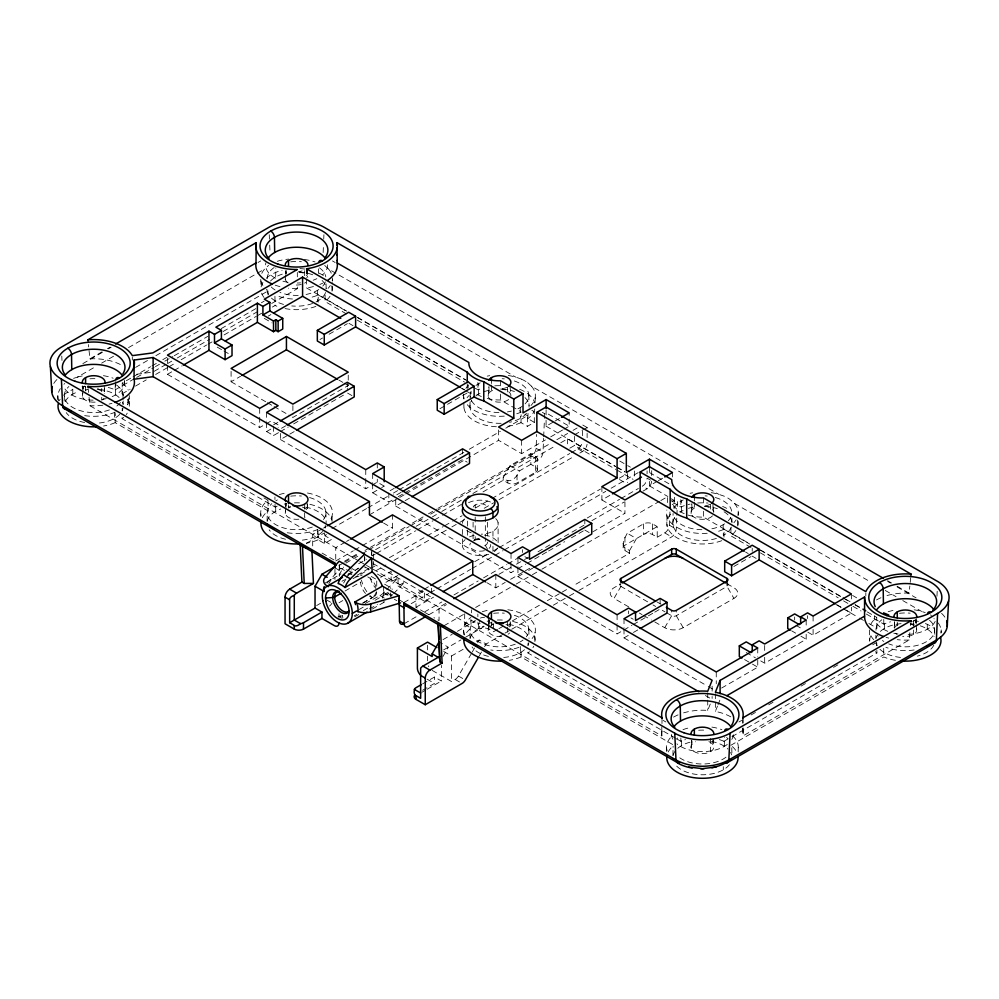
<?xml version="1.0" encoding="UTF-8"?>
<svg xmlns="http://www.w3.org/2000/svg" width="999" height="999" viewBox="0 0 999 999"><rect width="100%" height="100%" fill="white"/><g stroke="black" fill="none" stroke-linecap="round" stroke-linejoin="round"><path stroke-width="0.75" stroke-dasharray="5 3.75" d="M488.961 387.674L488.961 391.458L488.561 387.237M691.87 504.832L691.87 508.616L691.47 504.395M473.101 522.127L473.089 528.071M661.8 731.792L661.813 724.824M643.381 523.938L643.381 534.577A6.518 3.771 0 0 1 652.609 534.577L657.217 537.25L657.217 526.598L652.609 523.938A6.518 3.771 0 0 0 643.381 523.938L627.247 533.254L623.513 540.447L623.026 547.902M373.189 569.268L661.825 735.913L661.912 728.021M462.337 534.502L462.412 527.722M498.114 542.632L498.089 522.689M267.07 521.091L267.257 513.449M469.955 406.955L470.179 396.291M469.992 638.249L470.179 630.606M661.975 723.513L662.025 720.142M672.864 524.1L673.089 513.449M672.914 755.394L673.089 747.751M875.823 638.249L875.873 635.227M72.752 394.168L72.84 388.136M108.242 387.475A35.639 20.579 0 0 1 115.172 389.835L115.26 384.465M262.325 517.707A35.639 20.579 0 0 1 268.157 510.988L115.172 422.652L115.31 413.424M115.572 394.93L115.772 381.556M123.651 395.117A35.639 20.579 0 0 0 122.09 393.831L122.253 383.092L131.706 377.622M277.223 506.118A35.639 20.579 0 0 0 275.075 506.993L122.09 418.668L122.128 416.021M122.215 410.751L122.253 408.104M275.674 277.023L275.811 267.969M275.674 511.326L275.786 503.783M318.144 302.21L318.256 294.942A35.877 20.704 0 0 1 308.666 297.939M318.556 273.326L318.631 268.868M325.025 534.502L325.012 535.814L331.406 539.51L324.488 543.506L318.094 539.81L318.256 529.258A35.877 20.704 0 0 1 285.227 532.392M346.478 313.911L325.012 301.511L325.15 292.27M325.125 527.897L325.162 525.924M478.583 394.168L478.746 383.616M478.583 628.483L478.683 622.439M531.83 410.264L534.315 411.7L534.315 422.352L527.397 426.348L521.003 422.652L521.128 414.735M672.652 744.517L521.003 656.967L521.141 648.388M534.315 422.352L527.922 418.668L528.009 413.386M675.549 738.199L527.922 652.971L527.959 650.324M528.034 645.716L528.071 643.069M681.505 511.326L681.668 500.774M681.505 745.629L681.618 738.086M723.963 537.175L724.088 529.258A35.877 20.704 0 0 1 717.307 531.593M719.355 739.597A35.639 20.579 0 0 1 723.925 741.295L723.975 737.936M724.325 746.39L724.462 737.474M750.973 547.44L730.843 535.814L730.968 527.235M884.415 628.483L884.54 620.941M927.234 629.233L927.347 621.815M129.308 406.243L129.483 398.264M332.043 521.441L332.168 515.372M534.89 641.633L535.077 632.529M623.039 543.294L624.1 547.215L629.557 550.561L629.557 553.221L572.976 585.889M373.589 564.722L373.663 561.475M537.3 470.204L537.3 458.379M727.946 583.766L727.909 585.389L726.997 583.766A3.259 1.886 0 0 1 726.997 586.425L733.915 598.401L683.191 627.697A13.049 7.53 0 0 1 664.735 627.697L651.385 619.979M124.525 383.841L124.6 380.969M738.161 751.885L738.273 747.539M941.133 632.729L941.208 629.87M64.198 400.924L64.348 396.291M332.043 291.184L332.305 282.367M332.355 280.894L332.442 277.959M535.077 402.734L535.364 395.104M737.774 525.998L737.936 521.416M738.161 515.309L738.273 512.262M323.139 252.51L323.464 245.105M323.726 239.173L323.926 234.728M436.014 511.063L531.468 455.956A6.518 3.771 -60 0 0 536.076 448.251L536.688 434.378M482.979 491.933L503.184 480.269L507.804 482.929A6.518 3.771 0 0 0 517.02 482.929L535.476 472.277L535.476 456.306L530.856 453.646L510.102 465.621L503.184 477.609C509.29 485.202 517.345 477.197 519.33 470.954L538.386 459.952A6.518 3.771 -60 0 0 542.994 452.247L543.606 438.361M543.668 436.825L544.418 419.867M544.492 418.331L544.692 413.698L546.116 412.874L569.18 426.186L569.18 412.874M657.217 537.25L664.747 532.904A6.518 3.771 -60 0 0 669.355 525.199L669.967 511.326M578.896 590.459L671.665 536.9A6.518 3.771 -60 0 0 676.273 529.195L676.81 516.858M676.885 515.309L677.634 498.364M936.962 596.266L937.224 590.334M82.33 396.328L82.78 390.671M82.892 389.248L83.117 386.413L83.117 390.197M104.433 388.623L104.208 391.458L104.208 388.936M285.239 279.183L285.589 274.937M285.702 273.514L285.926 270.679M285.239 513.486L285.702 507.817M285.814 506.406L286.039 503.571L286.039 508.616L285.502 502.984M307.467 504.37L307.13 508.616L307.13 503.571L307.792 510.601M488.161 396.328L488.961 386.413M488.161 630.644L488.611 624.974M488.723 623.563L488.961 620.729L488.961 625.774L488.424 620.142M510.277 622.939L510.039 625.774L510.039 620.729L510.576 626.348M691.071 513.486L691.87 503.571M691.071 747.789L691.645 740.709M713.186 740.084L712.961 742.919L712.961 737.874L713.761 746.315M894.217 627.809L894.792 620.729M916.108 622.939L916.445 618.681M742.319 728.945A40.759 23.539 0 0 1 743.006 735.913L909.102 640.022L909.952 631.58M887.012 595.566A40.759 23.539 0 0 1 909.102 593.156L909.827 586.013M910.201 582.442L910.701 577.684M910.576 625.549L910.826 623.139M129.533 395.592L127.61 404.845L128.696 400.037M390.809 596.091L391.383 594.243M683.591 712.874A40.759 23.539 0 0 1 707.729 710.414L710.476 703.533M730.793 716.845A40.759 23.539 0 0 0 715.359 711.425L717.469 706.156M717.994 704.844L720.092 699.575M328.871 583.578L331.168 579.582L328.534 578.059M338.998 575.074L343.619 567.07M343.606 583.066L345.916 579.07M346.69 577.734L351.311 569.73M442.932 656.53L448.314 647.215L440.409 642.644M432.167 670.379L451.536 681.555L455.157 679.47A6.518 3.771 -60 0 0 458.429 676.023L471.516 653.358M472.277 652.022L474.587 648.026M477.672 642.682L479.208 640.022L486.126 644.018L503.608 633.928M479.195 656.018L481.506 652.01M484.59 646.678L486.126 644.018M629.557 550.561L636.463 538.573L627.247 533.254M628.696 606.88L614.01 598.401L620.928 586.425L620.928 581.093M664.735 627.697L671.653 615.709L671.653 610.389M327.035 583.154L340.647 568.256A6.518 3.771 -60 0 0 343.943 567.944L346.453 569.393M261.8 273.364A35.877 20.704 0 0 1 264.623 269.031L268.544 265.384M365.234 603.446L379.995 595.591A13.049 7.53 -60 0 0 383.703 592.732L385.751 590.621M386.775 589.572L398.039 577.984L391.121 581.98L376.536 573.551M390.621 596.715L392.669 594.617M393.693 593.556L404.957 581.98L398.039 585.976L398.039 575.324L383.653 583.628L390.484 587.562A6.543 3.771 0 0 1 392.257 589.435M473.638 540.909L475.199 539.56L475.199 532.042M362.637 603.346L373.701 596.878M372.34 609.028L384.253 602.11M89.048 350.512L89.898 358.853L102.048 351.835M107.455 348.713L110.152 347.153M82.842 363.624L103.059 351.948M108.441 348.838L111.139 347.29M258.029 262.475L260.727 260.926M73.589 378.359L77.373 377.147L96.229 366.258M101.623 363.149L113.749 356.144M128.559 347.59L264.623 269.031M135.602 367.395L149.113 359.59M155.869 355.694L267.994 290.959A35.877 20.704 0 0 1 266.458 289.685M133.067 376.848L150.624 366.708M151.973 365.921L157.38 362.812M162.787 359.69L166.833 357.342M261.401 302.747L264.111 301.186M115.172 389.835L135.302 378.209M136.651 377.435L154.096 367.37M155.432 366.596L159.453 364.273M164.823 361.163L172.877 356.518M174.226 355.744L207.767 336.376M221.191 328.634L256.081 308.479M154.208 371.291L166.358 364.285M167.707 363.499L171.753 361.163M177.16 358.042L209.565 339.335M223.064 331.543L258.179 311.263M271.678 303.471L297.327 288.661L297.327 282.767M122.09 393.831L130.145 389.185M135.514 386.089L146.241 379.882M155.644 374.463L167.72 367.482M169.056 366.708L175.774 362.837M181.144 359.74L206.631 345.017M207.979 344.243L212 341.92M224.076 334.952L256.293 316.346M257.63 315.572L261.663 313.249M272.39 307.055L275.075 305.507A35.639 20.579 0 0 0 279.645 307.205M167.457 365.447L167.457 374.3L172.815 371.203M174.151 370.429L182.18 365.796M268.256 316.096L270.904 314.573M231.094 371.391L231.094 381.755L240.547 376.298M319.955 339.51L322.565 337.999M329.096 334.228L347.39 323.664M167.457 374.3L259.69 427.547L264.81 424.587M266.096 423.851L271.216 420.891L278.134 424.887M273.526 424.887L278.896 421.79M266.608 422.689L266.608 431.543L271.728 428.583M348.239 375.124L348.239 385.477L292.894 417.432L288.861 415.097M285.814 425.774L280.444 428.883L278.134 427.547M266.608 431.543L273.526 435.539L278.896 432.442M280.232 431.668L288.286 427.01M293.644 423.913L345.966 393.706M280.444 433.441L280.444 439.523L288.486 434.877M289.835 434.103L295.204 431.006M439.935 408.691L468.181 392.382A35.877 20.704 0 0 1 467.857 392.045M280.444 439.523L365.759 488.786L370.879 485.826M372.165 485.089L377.285 482.13L384.203 486.126L384.203 483.179M372.677 483.928L372.677 492.782L380.369 488.336M381.643 487.599L384.203 486.126M322.14 528.883L312.687 534.34L312.687 547.652M323.489 528.096L326.198 526.535M390.159 490.671L394.18 488.349M306.406 543.294L324.488 532.854L324.488 543.506M366.546 508.566L331.406 528.858L331.406 531.905M367.894 507.792L388.174 496.078M393.581 492.957L397.639 490.621M398.988 489.835L463.873 452.372M469.28 449.25L500.362 431.306M505.769 428.184L527.397 415.696L527.397 426.348M401.099 492.345L395.741 495.442L393.431 494.105M372.677 492.782L388.823 502.097L392.844 499.775M398.214 496.678L403.571 493.581M404.92 492.807L462.612 459.503L467.22 462.162M369.443 514.885L404.42 494.692M405.769 493.906L498.576 440.322L521.64 453.646L545.404 439.91M395.741 500.012L395.741 506.093L403.783 501.448M405.132 500.674L410.489 497.577M345.204 542.195L335.739 547.652L335.739 560.963L319.081 551.348M346.553 541.408L349.25 539.847M546.078 420.317L546.078 426.211L553.783 421.765M555.057 421.029L560.202 418.069M335.739 560.963L353.309 550.824M354.657 550.037L392.507 528.196L392.507 514.885M550.686 436.863L562.574 430.007M563.898 429.245L569.18 426.186M344.543 561.213L357.842 553.533M343.381 562.949L339.323 565.284A6.518 3.771 -60 0 1 337.3 565.909M344.73 562.162L359.59 553.583M364.997 550.461L369.056 548.126M370.404 547.34L406.88 526.286M412.287 523.164L423.089 516.92M428.496 513.811L436.6 509.128M437.949 508.341L551.436 442.819M556.843 439.71L567.644 433.466M573.051 430.344L577.11 428.009M345.929 563.074L360.714 554.532M362.063 553.758L367.445 550.649M368.781 549.875L409.115 526.585M410.464 525.811L425.249 517.27M430.631 514.173L434.665 511.838M375.574 549.675L414.785 527.047M416.133 526.273L430.994 517.682M432.355 516.908L436.401 514.56M441.808 511.438L462.087 499.737M472.902 493.494L555.357 445.891M560.764 442.769L567.519 438.861L615.484 466.558M574.437 434.865L582.055 430.482M583.316 429.745L587.125 427.547L587.125 431.905M325.174 583.041L340.984 573.913M358.666 563.711L366.521 559.178M372.527 555.706L375.224 554.145M376.573 553.371L415.634 530.819M416.983 530.032L433.141 520.704M434.49 519.93L441.233 516.046M442.569 515.259L461.438 504.37M347.939 575.312L354.495 571.528M569.83 448.176L574.437 445.517L615.746 469.368M341.97 581.268L344.555 579.77M357.08 575.274L369.081 568.344M353.034 578.671L369.193 569.343M370.529 568.568L377.272 564.685M389.385 557.692L425.736 536.7M427.085 535.914L443.244 526.585M444.592 525.811L451.323 521.928M452.672 521.153L462.1 515.709M475.561 507.929L490.372 499.375M491.72 498.601L569.817 453.509M571.166 452.734L577.897 448.851A6.518 3.771 -60 0 0 582.392 442.107M376.486 570.454L385.914 565.009M393.993 560.352L433.042 537.799M434.39 537.025L446.516 530.032M451.898 526.923L458.628 523.026M459.977 522.252L468.056 517.594M484.215 508.266L493.643 502.822M499.025 499.712L574.437 456.181M579.82 453.071L582.517 451.511A6.518 3.771 -60 0 0 587.075 444.343M316.621 605.556L320.567 603.271M345.03 591.021L360.589 582.03A11.414 6.593 60 0 0 365.509 593.443M380.656 577.372L391.121 571.328L391.121 581.98M339.011 602.747L342.819 600.549M338.087 617.182L340.709 615.671M362.962 602.834L372.127 597.539A21.191 12.238 60 0 1 369.905 595.429M474.038 540.222L475.199 539.56M359.215 609.452L363.174 607.167M375.05 600.312L385.614 594.218L388.112 595.654M354.17 615.896L356.793 614.385M363.336 610.601L368.569 607.579M422.739 590.084L415.984 593.98L415.984 607.292L423.676 611.738M424.1 589.298L429.495 586.176M403.896 602.559L424.563 590.634L424.563 601.286L431.481 597.29L371.528 562.674M474.737 561.663L488.249 553.858M493.656 550.736L497.714 548.401M499.063 547.614L600.436 489.085M619.368 478.159L626.123 474.263M411.201 603.658L428.771 593.518M430.119 592.744L435.527 589.622M436.875 588.848L470.654 569.343M472.003 568.568L493.618 556.081M494.967 555.307L503.071 550.624M504.433 549.85L605.756 491.346M611.163 488.224L638.174 472.627M415.984 607.292L433.554 597.152M601.885 486.65L601.885 499.975L611.126 494.63M404.133 623.726L417.594 615.946M424.325 612.062L441.833 601.96M453.946 594.967L478.184 580.968M483.578 577.859L506.468 564.647M507.817 563.861L517.232 558.429M587.262 517.994L619.567 499.338M620.916 498.563L638.423 488.461M445.804 603.396L439.048 607.292L439.048 620.604L433.916 617.644M649.387 481.431L649.387 485.851L657.08 481.406M658.366 480.669L663.498 477.709M428.933 614.722L446.441 604.62M498.963 574.3L511.076 567.307M516.458 564.198L523.189 560.314M524.537 559.527L528.583 557.205M538.011 551.76L551.473 543.98M556.855 540.871L586.488 523.776M591.87 520.666L624.188 501.998M643.031 491.121L647.077 488.786A6.518 3.771 -60 0 0 651.685 480.794M395.741 506.093L511.026 572.652L516.396 569.555M517.732 568.781L525.786 564.135M527.122 563.361L547.252 551.748M548.588 550.973L564.697 541.67M571.403 537.799L583.478 530.831M486.838 582.654L495.816 587.837L505.232 582.392M510.601 579.295L524.063 571.528M525.399 570.754L532.13 566.87M592.657 531.918L624.937 513.286L624.937 499.975M517.944 567.807L517.944 576.648L523.314 573.551M528.683 570.454L532.704 568.131M444.018 625.724L463.386 614.535M475.649 607.454L514.86 584.827M516.208 584.04L531.068 575.461M532.43 574.687L540.534 570.004M541.883 569.218L659.49 501.323M660.839 500.549L667.594 496.64L667.594 504.245M464.685 613.798L464.685 624.45L471.603 620.454L477.997 624.138A35.639 20.579 0 0 1 480.144 623.276M672.215 504.632L674.512 503.296L680.906 506.993A35.639 20.579 0 0 1 690.072 504.095M443.019 639.622L452.172 634.328M457.417 631.306L475.736 620.716M443.643 649.899L460.989 639.884M465.584 637.237L484.203 626.485M489.522 623.413L492.17 621.878M629.557 553.221L624.937 550.561A6.518 3.771 0 0 1 624.937 545.229L657.217 526.598M443.631 651.435L451.536 655.993L463.399 649.15M476.573 641.545L479.208 640.022M497.552 629.432L493.506 631.768L488.898 629.108A6.518 3.771 0 0 0 479.67 629.108L479.67 619.979M498.888 628.658L504.283 625.549M512.362 620.879L541.995 603.771M547.39 600.661L560.851 592.882M562.2 592.107L567.594 588.998M504.945 633.141L510.327 630.044M511.675 629.27L547.976 608.304M553.346 605.207L568.144 596.665M569.48 595.891L577.547 591.233M422.614 683.878L434.478 677.035L441.396 681.018L441.396 665.434M422.614 690.272L434.478 683.416L434.478 677.035M421.94 692.257L425.824 690.009M427.122 689.26L441.396 681.018M517.944 576.648L617.095 633.89L622.477 630.794M623.826 630.019L631.892 625.362M633.229 624.575L653.408 612.936M654.745 612.162L660.127 609.053L664.984 611.863M733.865 566.483L750.911 556.643M624.013 629.045L624.013 637.886L632.08 633.229M633.428 632.454L638.811 629.345M721.603 688.049L757.754 667.182L757.754 658.329M760.726 660.901L764.672 663.186L806.181 639.223L806.181 633.329M807.829 632.18L813.099 635.227L851.373 613.124L851.373 607.23M738.948 721.977L741.645 720.416M751.111 714.947L756.505 711.837M768.668 704.807L774.075 701.698M801.098 686.088L806.493 682.966M833.516 667.369L838.923 664.248M872.689 644.755L876.747 642.407M723.925 741.295L730.631 737.424M731.98 736.65L876.91 652.971L876.872 650.324M730.843 745.291L883.828 656.967A35.639 20.579 0 0 0 895.803 660.376M347.777 574.388L358.316 568.369M354.72 616.733L358.741 614.597M369.468 608.878L377.522 604.582M342.332 615.659L339.41 616.87M475.049 539.935L481.456 539.285M136.726 374.225L151.386 372.277M508.291 375.512A35.877 20.704 0 0 1 515.796 377.147L521.665 379.17M711.201 492.669A35.877 20.704 0 0 1 718.718 494.305L724.612 496.341A35.24 24.488 -13 0 1 730.506 499.85L734.377 503.346L870.441 581.893M914.122 609.827A35.877 20.704 0 0 1 921.627 611.45L925.224 612.599M930.406 614.885L931.468 615.521M887.524 580.694L891.57 583.029M896.965 586.151L909.102 593.156M332.467 260.939L335.164 262.5M887.736 581.518L890.434 583.079M897.189 586.975L916.108 597.902M324.675 265.422L328.534 269.031L515.796 377.147M527.709 382.654L531.456 386.188L718.718 494.305M885.251 590.446L896.028 596.678M902.771 600.561L921.627 611.45M587.125 427.547L582.517 424.887L582.517 429.245M649.425 472.515L672.489 485.839M542.395 412.375L544.692 413.698M619.742 461.026L626.398 464.872M627.734 465.634L630.394 467.17M852.597 595.454L856.643 597.802M650.536 480.132L647.077 478.134A6.518 3.771 -60 0 1 642.469 486.126L647.077 488.786M306.581 279.096L306.581 287.949L346.815 311.176M357.555 317.37L468.868 381.643M487.225 398.501A30.657 17.695 0 0 0 500.624 399.975L520.379 411.376M546.078 426.211L615.621 466.371M616.957 467.145L624.987 471.778M649.387 485.851L667.832 496.503M688.086 515.084A30.657 17.695 0 0 0 703.533 517.12L749.138 543.444M759.864 549.65L844.355 598.426M845.703 599.2L853.745 603.846M855.082 604.62L863.136 609.265M318.256 294.942L346.628 311.326M357.43 317.57L465.509 379.97M524.912 414.26L527.397 415.696M616.82 467.32L624.812 471.94M671.34 498.801L673.826 500.237L673.95 508.291M724.088 529.258L749.75 544.068M760.564 550.312L841.62 597.115M842.969 597.889L849.724 601.798M855.132 604.907L861.887 608.816M867.294 611.937L876.747 617.394L876.91 628.134A35.639 20.579 0 0 0 875.349 629.42M357.217 320.105L464.572 382.093M475.312 388.286L477.997 389.835A35.639 20.579 0 0 1 482.392 388.199M617.07 470.129L633.066 479.358M760.364 552.859L838.198 597.802M843.568 600.899L851.623 605.544M852.959 606.318L861.013 610.976M866.383 614.073L883.828 624.138A35.639 20.579 0 0 1 890.546 621.828M577.897 448.851L582.517 451.511M461.875 388.249L464.56 389.81M745.541 552.022L748.214 553.571M836.675 604.645L844.692 609.265M846.028 610.039L851.373 613.124M348.951 323.326L352.984 325.649M461.688 388.411L464.36 389.96M465.709 390.734L471.078 393.831A35.639 20.579 0 0 0 467.057 397.714M619.48 479.508L626.148 483.354M752.11 556.081L756.131 558.404M836.65 604.894L842.02 607.991M843.356 608.766L858.116 617.295M859.465 618.069L863.486 620.391M868.855 623.488L876.91 628.134M536.076 448.251L542.994 452.247M669.355 525.199L676.273 529.195M531.468 455.956L538.386 459.952M664.747 532.904L671.665 536.9M601.885 499.975L624.937 513.286M726.997 583.766L733.915 587.749A13.049 7.53 0 0 1 733.915 598.401M264.298 318.381L272.203 322.952M795.966 625.337L802.559 629.145M510.102 465.621L519.33 470.954M791.683 630.856L795.641 633.141M800.911 636.176L806.181 639.223M338.836 380.045L342.857 382.38M344.205 383.154L348.239 385.477M351.923 395.592L347.315 392.932L347.315 388.374M584.815 530.057L589.435 532.717M217.22 347.115L222.602 350.224M223.951 350.999L229.333 354.108M746.228 652.534L755.456 657.854M656.967 601.91L660.976 604.22M647.627 601.835L620.928 586.425A3.259 1.886 0 0 1 620.604 583.978M652.971 604.919L655.631 606.468M666.321 612.624L671.653 615.709A3.259 1.886 0 0 0 676.273 615.709L726.997 586.425L726.997 581.093M744.58 659.565L751.173 663.373M752.484 664.135L757.754 667.182M639.372 613.049L642.045 614.585M643.381 615.359L650.049 619.218M231.094 381.755L266.021 401.923M267.37 402.697L272.739 405.794M274.088 406.568L287.525 414.323M524.862 556.68L528.321 558.678M630.931 617.919L633.241 619.255M624.013 637.886L706.892 685.739M708.229 686.513L714.909 690.371M705.406 695.529L712.125 699.412L712.125 696.465M383.541 523.014L392.507 528.196M663.186 720.416L665.883 721.977M263.948 497.902L267.994 500.237A35.877 20.704 0 0 0 261.8 517.819M676.885 738.973L680.906 741.295A35.639 20.579 0 0 1 685.476 739.597M89.048 397.277L89.898 405.719L358.479 560.776M359.815 561.55L365.159 564.635M366.496 565.409L371.853 568.506M364.61 566.67L369.905 569.73M398.039 585.976L424.563 601.286M464.685 624.45L471.078 628.134A35.639 20.579 0 0 0 465.247 634.865M375.599 578.97L369.905 575.699A14.673 8.467 60 0 0 375.986 588.548M351.973 568.556L355.806 570.766M424.95 612.474L428.796 614.697M347.702 570.117L352.722 573.014M388.836 593.868L391.346 595.317M398.876 599.662L402.634 601.835M383.703 592.732L388.311 595.392M340.647 568.256L344.393 570.417M349.388 573.301L351.885 574.737M394.355 599.263L396.853 600.699M334.952 567.807L339.56 570.479L339.56 576.286M379.995 595.591L384.603 598.251M326.298 599.737L330.906 602.397M458.429 676.023L463.037 678.683M455.157 679.47L459.777 682.13M338.087 616.058L341.958 618.294M426.998 679.108L434.478 683.416M683.191 627.697L676.273 615.709L676.273 610.389M487.649 549.413L485.339 545.417L485.339 537.899M342.919 618.094L342.445 615.671M88.424 344.568L88.674 346.94M88.174 388.823L88.549 392.445M916.145 623.538L915.883 620.729L915.883 623.251M916.283 624.949L916.67 629.17M894.392 621.553L894.792 625.774L894.792 621.99M713.761 512.012L712.961 503.571L712.961 508.616M691.608 740.109L691.87 742.919L691.87 740.396M510.039 386.413L510.839 394.855M307.13 269.268L307.929 277.71M285.776 271.491L286.039 274.313M104.208 386.413L105.007 394.855M82.592 385.839L83.117 391.458M666.558 747.539L666.758 751.585M364.747 557.192L364.885 560.227M339.298 564.91L339.56 570.479M269.243 234.728L269.443 239.173M269.705 245.105L270.03 252.51M61.776 356.031L61.975 360.477M463.636 630.394L463.823 634.69M260.764 279.345L261.026 287.675M260.764 513.811L260.839 516.608M619.967 583.766L620.017 585.389L620.928 583.766L614.01 587.749A13.049 7.53 0 0 0 614.01 598.401M373.614 553.983L373.663 558.816M934.652 629.208L934.802 635.227M731.78 747.864L731.942 755.456M528.821 394.892L529.045 405.544M528.821 629.208L529.02 638.311M325.911 512.05L326.136 522.689M122.989 394.892L123.089 399.413M869.467 629.907L869.692 640.559M666.87 515.509L667.095 526.148M463.936 407.667L463.711 397.015M57.792 395.567L57.892 399.825M731.88 518.069L731.967 522.689M326.049 283.766L326.136 288.386M123.127 400.924L123.189 403.996M883.69 648.388L883.828 656.967M876.76 643.069L876.797 645.716M274.937 296.266L275.075 305.507M267.994 290.959L268.057 294.917M883.753 619.442L883.828 624.138M742.856 723.513L742.806 720.142M723.164 524.725L723.326 535.476A29.583 17.07 0 0 0 731.393 526.81M723.288 766.708L723.326 769.779M680.794 499.6L680.906 506.993M680.856 737.936L680.906 741.295M520.254 407.58L520.417 418.319M520.317 646.49L520.417 652.622M477.884 382.455L477.997 389.835M477.847 614.073L477.884 616.758M477.959 622.127L477.997 624.138M471.041 391.146L471.078 393.831M470.941 619.405L471.078 628.134M317.332 290.422L317.495 301.174M317.407 529.333L317.495 535.476M274.925 496.915L274.962 499.6M275.037 504.308L275.075 506.993M268.007 500.911L268.157 510.988M114.485 412.187L114.585 418.319M742.919 728.021L743.006 735.913M462.375 538.936L462.45 546.316M743.031 727.934L743.069 731.98M487.437 522.227L487.437 536.725M913.398 621.253L913.398 634.565M897.264 622.29L897.264 625.237M865.821 593.119L865.821 596.066M851.373 593.955L851.373 601.336M813.099 616.058L813.099 623.426M813.099 629.333L813.099 635.227M807.567 615.696L807.567 618.543M806.181 620.054L806.181 627.422M794.655 616.97L794.655 620.017M764.672 645.491L764.672 651.385M764.672 657.28L764.672 663.186M757.754 648.001L757.754 656.855M752.222 548.276L752.222 551.323M743.019 718.843L743.019 722.677M716.258 671.965L716.258 683.766M715.359 693.731L715.359 711.425M712.125 686.138L712.125 694.992M710.489 504.095L710.489 510.014M710.489 738.398L710.489 751.71M707.729 692.719L707.729 698.613M707.729 700.087L707.729 710.414M703.533 497.952L703.533 505.319M703.533 511.226L703.533 517.12M694.342 497.739L694.342 500.699M694.342 502.172L694.342 508.091M674.512 497.215L674.512 503.296M672.489 472.515L672.489 476.96M660.127 598.401L660.127 604.495M652.609 523.938L652.609 534.577M651.685 470.629L651.685 476.436M649.387 466.683L649.387 474.063M647.077 470.879L647.077 473.776M634.39 471.004L634.39 478.608M628.633 610.913L628.633 613.748M627.472 473.476L627.472 482.604M624.937 537.25L624.937 545.229M624.937 547.902L624.937 550.561M624.013 618.718L624.013 627.572M617.095 614.722L617.095 623.576M617.095 625.049L617.095 633.89M587.125 433.354L587.125 437.712M584.815 519.405L584.815 523.976M582.517 430.694L582.517 439.41M574.437 436.388L574.437 445.517M567.519 438.861L567.519 446.466M546.116 409.915L546.078 418.843M530.856 453.646L530.856 464.285L535.476 466.958A6.518 3.771 0 0 1 535.476 472.277M522.564 549.675L522.564 552.509M521.64 440.322L521.64 453.646M517.944 557.479L517.944 566.333M517.02 474.937L517.02 482.929M511.026 553.483L511.026 562.337M511.026 563.811L511.026 572.652M507.804 480.269L507.804 482.929M507.567 386.938L507.567 392.857M507.567 621.253L507.567 625.686M507.567 627.16L507.567 634.565M503.184 477.609L503.184 480.269M500.624 380.794L500.624 388.174M500.624 394.068L500.624 399.975M498.576 429.97L498.576 440.322M495.816 574.525L495.816 587.837M493.506 624.163L493.506 628.721M492.957 531.168L492.957 540.309M492.957 546.391L492.957 552.472M491.433 380.582L491.433 383.541M491.433 385.015L491.433 390.934M491.433 622.29L491.433 625.237M488.898 618.456L488.898 623.014M488.898 624.537L488.898 629.108M485.339 516.82L485.339 536.388M475.199 504.945L475.199 507.954M475.199 516.982L475.199 530.531M473.089 533.841L473.089 539.61M471.603 609.802L471.603 612.849M468.181 384.765L468.181 387.812M467.582 521.091L467.582 528.708M467.582 530.219L467.582 536.313M467.257 383.991L467.257 388.411M462.612 448.851L462.612 454.932M451.536 655.993L451.536 681.555M431.481 588.161L431.481 594.243M427.56 645.267L427.56 649.937M427.56 656.156L427.56 660.826M388.823 492.969L388.823 502.097M383.653 586.401L383.653 593.331A14.673 8.467 60 0 0 388.249 592.232M377.285 462.962L377.285 468.856M377.285 479.183L377.285 482.13M376.735 581.018L376.735 586.563M372.677 473.613L372.677 482.455M371.753 550.824L371.753 555.394M371.528 552.022L371.528 555.069M365.759 469.617L365.759 476.985M365.759 478.459L365.759 488.786M364.61 556.018L364.61 562.1M347.315 382.28L347.315 386.85M339.248 564.947L339.248 569.068M339.011 613.636L339.011 616.758M334.952 569.268L334.952 579.432M307.13 270.529L307.13 274.313M306.581 268.768L306.581 277.622M304.658 275.712L304.658 269.792A11.414 6.593 0 0 1 298.863 271.591M304.658 504.095L304.658 517.407A11.414 6.593 0 0 0 307.317 514.985M297.327 272.44L297.327 276.86M292.894 405.594L292.894 414.473M288.511 505.132L288.511 508.091A11.414 6.593 0 0 1 291.184 506.943M286.039 270.529L286.039 273.052M273.526 426.411L273.526 435.539M266.608 412.375L266.608 421.216M259.69 408.379L259.69 415.746M259.69 417.22L259.69 427.547M167.457 358.079L167.457 363.973M132.318 357.118L132.318 360.065M101.736 388.424L101.736 391.383M101.736 397.302L101.736 400.262M85.602 386.501L85.602 390.934A11.414 6.593 0 0 1 89.011 389.585M734.377 503.346A35.877 20.704 0 0 1 737.999 515.347M736.113 519.855A35.877 20.704 0 0 1 733.915 522.664M707.205 533.279A35.877 20.704 0 0 1 666.87 509.989M672.315 501.486A35.877 20.704 0 0 1 673.826 500.237M690.122 493.294A35.877 20.704 0 0 1 692.669 492.819M531.456 386.188A35.877 20.704 0 0 1 530.993 405.507M521.166 412.1A35.877 20.704 0 0 1 516.745 413.761M504.283 416.121A35.877 20.704 0 0 1 466.196 403.296M464.085 398.901A35.877 20.704 0 0 1 463.698 394.343M465.859 388.411A35.877 20.704 0 0 1 468.044 385.639M487.2 376.136A35.877 20.704 0 0 1 489.747 375.661M737.599 520.104A35.639 20.579 0 0 1 737.749 526.136M735.851 530.531A35.639 20.579 0 0 1 730.843 535.814M721.778 540.684A35.639 20.579 0 0 1 678.159 538.473A35.639 20.579 0 0 1 671.153 513.523M697.677 503.009A35.639 20.579 0 0 1 708.116 503.084M722.589 506.431A35.639 20.579 0 0 1 726.673 508.329M533.753 646.241A35.639 20.579 0 0 1 532.942 647.677M529.433 651.735A35.639 20.579 0 0 1 527.922 652.971M521.003 656.967A35.639 20.579 0 0 1 509.365 660.327M487.15 621.253A35.639 20.579 0 0 1 489.635 620.779M497.365 620.017A35.639 20.579 0 0 1 502.609 620.054M512.762 621.453A35.639 20.579 0 0 1 535.077 641.783M876.91 652.971A35.639 20.579 0 0 1 875.349 651.685M869.717 641.333A35.639 20.579 0 0 1 871.765 633.628M913.511 620.529A35.639 20.579 0 0 1 918.493 621.428M925.399 623.538A35.639 20.579 0 0 1 934.614 628.821M668.181 751.997A35.639 20.579 0 0 1 672.489 746.528M732.379 746.565A35.639 20.579 0 0 1 736.763 752.21M507.817 609.752A35.877 20.704 0 0 1 532.13 638.498M518.981 647.29A35.877 20.704 0 0 1 490.709 649.987M464.722 634.977A35.877 20.704 0 0 1 470.916 617.394M482.255 611.738A35.877 20.704 0 0 1 489.56 610.002M732.542 735.813A35.877 20.704 0 0 1 737.749 750.611M667.082 750.611A35.877 20.704 0 0 1 672.29 735.813M682.991 729.645A35.877 20.704 0 0 1 690.334 727.559M711.887 727.085A35.877 20.704 0 0 1 721.84 729.645M914.122 649.987A35.877 20.704 0 0 1 885.863 647.29M873.788 639.76A35.877 20.704 0 0 1 869.692 632.267M870.728 624.437A35.877 20.704 0 0 1 876.747 617.394M888.161 611.725A35.877 20.704 0 0 1 895.591 609.977M684.215 513.673A30.657 17.695 0 0 1 671.79 500.112M481.293 396.516A30.657 17.695 0 0 1 476.273 393.831M322.714 283.192A40.759 23.539 0 0 1 319.805 284.465M313.461 286.551A40.759 23.539 0 0 1 306.581 287.949M297.327 288.661A40.759 23.539 0 0 1 288.449 288.187M279.945 286.613A40.759 23.539 0 0 1 274.7 284.99M909.102 640.022A40.759 23.539 0 0 1 897.239 639.66M888.735 638.086A40.759 23.539 0 0 1 886.063 637.325M876.51 599.949A40.759 23.539 0 0 1 881.455 597.514M356.793 569.393A21.179 11.576 57.5 0 1 358.504 568.081M364.835 567.707A21.179 11.576 57.5 0 1 365.247 567.819M388.848 593.356A6.506 3.372 -55.4 0 1 385.626 594.18M938.211 622.964A35.877 19.805 4.9 0 1 940.921 633.166M933.928 618.631A35.877 19.805 4.9 0 1 934.227 618.868M941.582 613.374A37.375 21.578 0 0 1 945.216 617.732M332.405 279.508A35.877 20.704 0 0 1 332.168 281.044M330.282 285.539A35.877 20.704 0 0 1 328.072 288.361M292.482 299.013A35.877 20.704 0 0 1 277.16 295.854M262.887 285.539A35.877 20.704 0 0 1 260.764 279.508M328.534 269.031A35.877 20.704 0 0 1 331.356 273.364M521.578 379.27A35.602 24.688 -12.8 0 1 527.622 382.717M277.285 261.276A35.877 18.569 1.9 0 1 288.686 259.091M304.27 259.453A35.877 18.569 1.9 0 1 315.06 261.95M129.308 397.964A35.877 20.704 0 0 1 126.423 404.033M115.335 412.1A35.877 20.704 0 0 1 82.305 415.234M77.373 377.147A35.877 20.704 0 0 1 84.878 375.512M103.409 375.661A35.877 20.704 0 0 1 113.137 378.209M122.253 383.092A35.877 20.704 0 0 1 128.272 390.134M127.235 413.161A35.639 20.579 0 0 1 126.224 414.622M123.651 417.382A35.639 20.579 0 0 1 122.09 418.668M115.172 422.652A35.639 20.579 0 0 1 103.559 426.011M59.341 400.711A35.639 20.579 0 0 1 60.127 399.275M63.574 395.217A35.639 20.579 0 0 1 72.54 389.672M82.018 386.8A35.639 20.579 0 0 1 84.59 386.351M127.235 399.325A35.639 20.579 0 0 1 129.283 407.03M58.604 400.936A35.877 21.491 -5.1 0 1 60.327 388.599M63.911 384.278A35.877 21.491 -5.1 0 1 64.748 383.504M53.784 383.429A37.375 21.578 0 0 1 57.418 379.071M358.991 576.061A6.506 3.721 -49.5 0 1 355.719 576.76M384.315 601.798A21.191 12.238 60 0 1 383.341 601.985M366.845 591.72A21.191 12.238 60 0 1 361.388 580.044M390.509 592.907A21.191 12.238 60 0 1 390.109 595.329M376.323 591.858A6.656 3.846 -60 0 1 372.127 597.627M360.651 575.674A6.543 3.771 0 0 1 362.187 575.012M390.484 587.562A14.673 8.467 60 0 1 390.334 588.411M383.604 593.356A6.656 3.846 -60 0 1 381.443 599.375M495.741 518.618A17.932 10.352 0 0 1 481.256 534.19M471.203 532.792A17.932 10.352 0 0 1 464.173 528.421M462.362 523.289A17.932 10.352 0 0 1 464.473 518.956M497.539 547.952A17.932 10.352 0 0 1 493.843 551.923M488.761 554.27A17.932 10.352 0 0 1 467.132 552.197A17.932 10.352 0 0 1 465.134 539.597M469.567 536.838A17.932 10.352 0 0 1 474.163 535.414M484.49 535.089A17.932 10.352 0 0 1 497.964 543.456M487.4 542.032A7.18 4.146 0 0 1 484.527 545.829M474.5 540.034A7.18 4.146 0 0 1 482.13 538.486M473.239 507.055A7.18 4.146 0 0 1 480.132 503.733A7.18 4.146 0 0 1 487.237 506.905M307.442 493.007A35.877 20.704 0 0 1 329.22 521.341M279.333 494.592A35.877 20.704 0 0 1 286.638 492.857M326.511 534.577A35.639 20.579 0 0 1 325.012 535.814M318.094 539.81A35.639 20.579 0 0 1 306.443 543.181M284.24 504.095A35.639 20.579 0 0 1 286.725 503.621M294.455 502.859A35.639 20.579 0 0 1 302.285 503.084M309.84 504.295A35.639 20.579 0 0 1 331.768 520.104M330.007 296.241A35.639 20.579 0 0 1 325.012 301.511M315.859 306.406A35.639 20.579 0 0 1 284.603 308.479M264.061 297.515A35.639 20.579 0 0 1 261.613 293.082M261.139 286.9A35.639 20.579 0 0 1 262.899 282.367M266.371 278.184A35.639 20.579 0 0 1 282.08 270.292M299.925 268.606A35.639 20.579 0 0 1 305.07 269.106M318.993 273.089A35.639 20.579 0 0 1 326.049 277.51M331.78 285.851A35.639 20.579 0 0 1 332.155 290.359M534.827 408.978A35.639 20.579 0 0 1 527.922 418.668M521.003 422.652A35.639 20.579 0 0 1 504.233 426.648M496.391 426.748A35.639 20.579 0 0 1 463.923 405.02M494.767 385.851A35.639 20.579 0 0 1 502.609 385.751M519.68 389.285A35.639 20.579 0 0 1 534.69 402.959M535.476 456.306A6.518 3.771 0 0 1 535.476 461.625M332.055 603.071A6.518 3.771 -60 0 1 329.52 606.031M373.439 563.161A6.518 3.771 0 0 1 373.439 565.109M373.439 554.457A6.518 3.771 0 0 1 372.09 555.943M661.825 735.913A40.759 23.539 0 0 1 662.699 728.458M673.588 717.107A40.759 23.539 0 0 1 678.309 714.76M111.988 403.309A40.759 23.539 0 0 1 109.028 404.083M102.822 405.219A40.759 23.539 0 0 1 89.898 405.719M89.898 358.853A40.759 23.539 0 0 1 120.742 364.697M298.863 519.205A11.414 6.593 0 0 1 285.602 510.964M302.347 507.067A11.414 6.593 0 0 1 307.455 510.739M309.528 497.539A29.346 16.946 0 0 1 323.376 519.655M312.325 527.047A29.346 16.946 0 0 1 275.836 524.725A29.346 16.946 0 0 1 271.815 503.658M275.836 500.774A29.346 16.946 0 0 1 277.397 499.925M290.721 496.141A29.346 16.946 0 0 1 301.386 496.028M325.924 525.574A29.583 17.07 0 0 1 325.062 528.021M322.64 531.48A29.583 17.07 0 0 1 300.349 540.334M285.514 539.235A29.583 17.07 0 0 1 269.156 529.795M267.245 521.228A29.583 17.07 0 0 1 280.719 508.991M288.586 506.955A29.583 17.07 0 0 1 290.684 506.668M305.619 507.142A29.583 17.07 0 0 1 325.761 520.604M509.552 633.016A11.414 6.593 0 0 1 508.141 634.215M501.773 636.363A11.414 6.593 0 0 1 488.511 628.121M490.859 625.599A11.414 6.593 0 0 1 493.381 624.338M505.969 624.475A11.414 6.593 0 0 1 509.74 626.997M514.335 615.284A29.346 16.946 0 0 1 526.298 636.813M523.051 640.009A29.346 16.946 0 0 1 520.254 641.882M515.247 644.205A29.346 16.946 0 0 1 478.746 641.882A29.346 16.946 0 0 1 474.737 620.816M493.643 613.299A29.346 16.946 0 0 1 504.308 613.186M528.833 642.732A29.583 17.07 0 0 1 527.971 645.167M524.463 649.712A29.583 17.07 0 0 1 503.271 657.492M488.436 656.393A29.583 17.07 0 0 1 472.077 646.94M470.167 638.373A29.583 17.07 0 0 1 483.628 626.136M491.496 624.113A29.583 17.07 0 0 1 493.593 623.826M508.541 624.288A29.583 17.07 0 0 1 528.683 637.762M514.335 380.969A29.346 16.946 0 0 1 517.007 409.19M511.476 411.064A29.346 16.946 0 0 1 507.442 411.913M498.963 412.537A29.346 16.946 0 0 1 471.553 400.774M470.279 397.14A29.346 16.946 0 0 1 471.241 391.009M475.949 385.489A29.346 16.946 0 0 1 480.319 382.767M502.172 378.721A29.346 16.946 0 0 1 504.308 378.883M526.51 413.211A29.583 17.07 0 0 1 509.565 422.302M501.123 423.301A29.583 17.07 0 0 1 471.69 400.437M475.761 396.054A29.583 17.07 0 0 1 491.496 389.81M502.197 389.248A29.583 17.07 0 0 1 514.448 391.508M525.024 397.614A29.583 17.07 0 0 1 529.033 407.18M508.666 399.525A11.414 6.593 0 0 1 490.596 399.712A11.414 6.593 0 0 1 494.842 389.585M500.536 389.036A11.414 6.593 0 0 1 510.901 395.954M506.955 387.275A11.414 6.593 0 0 1 500.961 388.823M325.337 281.83A29.346 16.946 0 0 1 322.44 286.463M318.793 289.523A29.346 16.946 0 0 1 304.52 294.755M298.189 295.367A29.346 16.946 0 0 1 279.945 292.407M275.087 289.985A29.346 16.946 0 0 1 271.253 287M267.245 278.758A29.346 16.946 0 0 1 274.375 267.37M290.721 261.838A29.346 16.946 0 0 1 301.386 261.726M319.48 267.844A29.346 16.946 0 0 1 325.811 276.898M325.562 292.507A29.583 17.07 0 0 1 291.745 305.944M283.541 304.42A29.583 17.07 0 0 1 271.054 297.727M268.419 294.305A29.583 17.07 0 0 1 267.008 289.41M270.529 281.006A29.583 17.07 0 0 1 286.526 273.039M299.275 272.09A29.583 17.07 0 0 1 313.349 275.025M322.103 280.469A29.583 17.07 0 0 1 326.161 288.786M305.744 282.38A11.414 6.593 0 0 1 304.658 283.104M301.236 284.465A11.414 6.593 0 0 1 293.094 284.715M288.224 282.929A11.414 6.593 0 0 1 285.177 278.559M298.451 271.94A11.414 6.593 0 0 1 307.842 277.36M327.56 264.81A30.981 17.882 0 0 1 322.727 274.725M316.833 278.671A30.981 17.882 0 0 1 313.199 280.22M300.537 282.867A30.981 17.882 0 0 1 298.276 282.992M287.113 282.155A30.981 17.882 0 0 1 282.929 281.181M275.487 278.234A30.981 17.882 0 0 1 265.859 262.849M120.467 402.51A29.346 16.946 0 0 1 115.884 406.668M109.415 409.902A29.346 16.946 0 0 1 72.915 407.58A29.346 16.946 0 0 1 68.894 386.501M89.922 378.796A29.346 16.946 0 0 1 98.464 378.883M116.558 385.002A29.346 16.946 0 0 1 123.014 395.292M123.002 408.429A29.583 17.07 0 0 1 122.14 410.864M119.718 414.335A29.583 17.07 0 0 1 97.44 423.189M84.628 422.502A29.583 17.07 0 0 1 66.234 412.637M65.197 401.623A29.583 17.07 0 0 1 77.797 391.833M85.664 389.81A29.583 17.07 0 0 1 87.762 389.51M98.501 389.398A29.583 17.07 0 0 1 120.217 398.713M122.415 402.235A29.583 17.07 0 0 1 123.114 404.695M104.083 398.289A11.414 6.593 0 0 1 102.31 399.9M95.117 402.135A11.414 6.593 0 0 1 82.929 393.356M97.153 389.323A11.414 6.593 0 0 1 104.533 393.581M98.327 388.299A11.414 6.593 0 0 1 97.552 388.486M85.902 387.113A11.414 6.593 0 0 1 84.266 386.014M124.513 380.656A30.981 17.882 0 0 1 112.15 396.64M106.306 398.613A30.981 17.882 0 0 1 102.048 399.5M93.094 400.162A30.981 17.882 0 0 1 63.561 386.488M376.71 592.02A11.414 6.593 60 0 1 369.543 596.465M367.782 576.91A11.414 6.593 60 0 1 375.974 586.95M480.407 618.081A6.518 3.771 0 0 1 484.527 617.357M428.783 666.72A6.518 3.771 60 0 1 428.359 665.846M733.353 734.727A30.981 17.882 0 0 1 731.555 739.822M727.284 744.417A30.981 17.882 0 0 1 676.897 743.88M672.914 739.21A30.981 17.882 0 0 1 671.44 734.065M708.89 741.633A11.414 6.593 0 0 1 711.051 751.36A11.414 6.593 0 0 1 694.055 751.535A11.414 6.593 0 0 1 695.604 741.77M725.973 757.167A29.346 16.946 0 0 1 678.234 756.655M673.076 747.364A29.346 16.946 0 0 1 673.114 746.128M676.56 739.035A29.346 16.946 0 0 1 677.647 737.961M698.676 730.244A29.346 16.946 0 0 1 707.217 730.344M726.598 737.449A29.346 16.946 0 0 1 727.747 738.498M729.42 764.672A29.583 17.07 0 0 1 701.872 774.774A29.583 17.07 0 0 1 674.987 764.098M673.076 755.531A29.583 17.07 0 0 1 692.357 741.645M711.45 741.445A29.583 17.07 0 0 1 727.946 749.075M730.581 752.484A29.583 17.07 0 0 1 731.593 754.907M935.164 621.428A30.981 17.882 0 0 1 907.03 634.452M898.051 633.978A30.981 17.882 0 0 1 893.743 633.179M887.774 631.318A30.981 17.882 0 0 1 874.4 615.609M916.433 628.359A11.414 6.593 0 0 1 902.646 636.313M896.977 634.39A11.414 6.593 0 0 1 895.479 633.229M894.342 628.121A11.414 6.593 0 0 1 901.448 623.701M910.364 623.988A11.414 6.593 0 0 1 914.235 625.786M915.758 619.28A11.414 6.593 0 0 1 912.799 621.578M929.507 620.292A29.346 16.946 0 0 1 926.085 641.882A29.346 16.946 0 0 1 888.698 643.856M883.84 641.433A29.346 16.946 0 0 1 882.442 640.496M878.121 636.238A29.346 16.946 0 0 1 877.384 635.077M875.986 630.207A29.346 16.946 0 0 1 881.78 619.792M899.475 613.299A29.346 16.946 0 0 1 910.139 613.186M933.803 645.167A29.583 17.07 0 0 1 917.394 656.143M900.499 657.404A29.583 17.07 0 0 1 879.807 649.175M877.172 645.766A29.583 17.07 0 0 1 876.16 643.344M875.998 638.373A29.583 17.07 0 0 1 876.86 635.938M880.369 631.393A29.583 17.07 0 0 1 901.56 623.613M910.176 623.713A29.583 17.07 0 0 1 914.372 624.288M920.279 625.811A29.583 17.07 0 0 1 934.077 636.538M712.474 515.871A11.414 6.593 0 0 1 694.342 517.407A11.414 6.593 0 0 1 697.015 506.943M704.283 506.243A11.414 6.593 0 0 1 713.786 512.15M730.669 517.332A29.346 16.946 0 0 1 728.271 520.766M724.625 523.826A29.346 16.946 0 0 1 710.351 529.058M701.885 529.695A29.346 16.946 0 0 1 673.189 514.298M674.163 508.166A29.346 16.946 0 0 1 683.229 499.925M705.094 495.879A29.346 16.946 0 0 1 707.217 496.028M715.359 497.539A29.346 16.946 0 0 1 731.643 511.201M716.42 538.436A29.583 17.07 0 0 1 681.505 535.476A29.583 17.07 0 0 1 676.36 515.322M680.032 512.237A29.583 17.07 0 0 1 683.091 510.477M688.411 508.354A29.583 17.07 0 0 1 694.417 506.955M705.119 506.393A29.583 17.07 0 0 1 717.357 508.666M724.075 511.775A29.583 17.07 0 0 1 731.867 521.84M709.877 504.42A11.414 6.593 0 0 1 704.695 505.894M468.543 502.697A17.932 10.352 0 0 1 493.406 503.484M490.634 544.48A10.44 6.019 0 0 1 489.11 548.364M484.44 550.674A10.44 6.019 0 0 1 473.176 549.575A10.44 6.019 0 0 1 470.417 543.169M474.712 540.047A10.44 6.019 0 0 1 482.205 539.235"/><path stroke-width="1.5" d="M415.122 694.73A6.518 3.771 0 0 0 416.034 699.4L425.249 704.72L425.249 678.096A6.518 3.771 -60 0 1 429.857 670.104L442.107 663.036L439.81 661.7L439.248 644.105M272.252 284.016A40.759 23.539 0 0 1 255.994 262.949L256.231 242.645L87.924 339.81L88.049 340.996M662.037 719.018L662.062 717.881A40.759 23.539 0 0 1 707.729 691.233L712.125 680.244L153.134 357.505L134.078 360.04A40.759 23.539 0 0 1 87.924 386.413L88.049 387.624M438.161 623.801L438.099 624.525L404.595 604.982M948.6 600.948L947.227 626.398M66.496 408.953L66.096 408.691A6.518 3.771 -60 0 1 62.625 405.806L61.389 379.083A39.136 22.59 0 0 1 61.389 347.14L268.918 227.322A39.136 22.59 0 0 1 324.25 227.322L937.611 581.443A39.136 22.59 0 0 1 937.611 613.398L730.082 733.204L728.845 759.927A6.518 3.771 60 0 1 725.374 762.811L725.524 762.724M937.611 613.398L936.375 640.109A6.518 3.771 60 0 1 932.904 642.994L932.554 643.219M910.951 621.927L911.076 620.716A40.759 23.539 0 0 1 864.572 596.99L720.092 680.406L715.359 692.257A40.759 23.539 0 0 1 742.769 717.881L742.794 719.018M910.951 575.312L911.076 574.125L336.938 242.645A40.759 23.539 0 0 1 306.581 268.768L468.868 362.462A30.657 17.695 0 0 0 500.624 380.794L523.014 393.731L523.014 412.899L546.116 399.563L569.18 412.874L561.475 417.32M311.95 551.223L313.449 583.416L304.22 583.428L301.91 582.092L289.66 589.16A6.518 3.771 -60 0 0 285.052 597.152L289.66 599.812L289.66 622.714L315.035 608.066L315.035 586.238L321.953 574.25L335.239 566.583M420.991 675.511A6.518 3.771 60 0 1 417.407 668.244L417.407 648.014L432.167 656.53L432.167 653.87L439.085 641.882M478.434 657.354L465.334 680.019A6.518 3.771 -60 0 1 462.075 683.453L425.249 704.72M345.005 587.499A13.249 7.655 -60 0 1 350.387 578.833L371.528 558.141L372.165 571.828L345.005 587.499A21.191 12.238 60 0 0 338.087 583.503A13.249 7.655 -60 0 1 343.469 574.837L364.61 554.158L61.389 379.083M730.606 759.715L729.707 760.326M931.505 643.88L930.706 644.355M115.559 344.043L255.994 262.949M183.516 365.022L208.966 350.337L225.1 359.652L232.018 355.656L232.018 345.005L221.416 338.886L221.416 330.357L214.498 334.353L208.966 331.156L167.457 355.12L259.69 408.379L271.216 401.723L278.134 405.719L266.608 412.375L365.759 469.617L377.285 462.962L384.203 466.958L384.203 481.705M225.25 340.934L257.38 322.377L273.526 331.693L275.836 330.369L278.134 331.693L282.742 329.033L282.742 318.381L269.83 310.926L269.83 302.41L262.912 306.406L257.38 303.209L215.871 327.173L221.416 330.357M523.014 393.731L513.798 399.063L483.778 381.73A35.877 20.704 0 0 1 467.257 372.19L302.585 277.11L264.298 299.213L269.83 302.41M214.498 334.353L214.498 342.882L221.416 338.886M262.912 306.406L262.912 314.922L269.83 310.926M273.539 313.049L302.585 296.278L340.784 318.344M214.498 342.882L225.1 349.001L232.018 345.005M262.912 314.922L273.526 321.041L275.836 319.717L278.134 321.041L282.742 318.381M286.438 336.488L231.094 368.444L292.894 404.12L348.239 372.165L286.438 336.488L286.438 349.8L337.487 379.27M355.619 326.898L324.25 345.005L317.332 341.009L317.332 330.369L348.701 312.262L355.619 316.246L355.619 326.898L460.527 387.475M241.895 375.512L286.438 349.8M317.332 330.369L324.25 334.353L355.619 316.246M280.232 421.016L347.315 382.28L354.233 386.276L354.233 396.928L296.541 430.232M287.15 425L354.233 386.276M437.237 399.588L468.181 381.73A35.877 20.704 0 0 0 474.138 386.276L474.138 396.928L444.155 414.235L437.237 410.239L437.237 399.588L444.155 403.584L474.138 386.276M384.203 466.958L372.677 473.613L511.026 553.483L522.564 546.828L529.482 550.824L529.482 559.34L591.733 523.401L591.733 534.053L534.04 567.357M327.547 525.761L369.443 501.56L369.443 514.885L382.255 522.277M513.798 399.063L513.798 418.231L498.576 427.01L521.64 440.322L536.85 431.543L617.095 477.872L617.095 458.703L536.85 412.375L536.85 431.543M395.529 487.574L462.612 448.851L469.518 452.847L469.518 463.486L411.838 496.803M536.85 412.375L546.078 407.043L626.323 453.371L626.323 472.539L649.425 459.203L672.489 472.515L664.785 476.96M402.447 491.57L469.518 452.847M350.612 539.073L392.507 514.885L472.752 561.213L472.752 574.525L443.019 591.683M285.052 597.152L285.052 623.776L294.28 629.108A6.518 3.771 0 0 0 303.496 629.108L321.953 618.456L321.953 612.062L303.496 622.714A6.518 3.771 0 0 1 300.574 623.688L294.28 620.054L294.28 595.204A6.518 3.771 -60 0 1 296.578 593.156L313.449 583.416M341.134 593.256L334.653 597.002A3.259 1.886 0 0 1 332.704 597.539L325.549 598.001M354.845 602.035L355.656 602.497L355.656 604.632A21.191 12.238 60 0 0 354.845 602.035L382.405 586.126L399.038 595.729L399.513 621.066A6.518 3.771 -60 0 0 403.783 623.913M617.095 458.703L626.323 453.371M352.297 613.448L356.581 610.976A13.049 7.53 0 0 0 370.704 611.9L400.599 602.859M347.902 623.151L367.045 612.1M430.856 585.402L472.752 561.213M617.095 477.872L601.885 486.65L624.937 499.975L640.159 491.183L670.179 508.516A35.877 20.704 0 0 0 686.7 518.056L744.205 551.248M640.159 491.183L640.159 472.015L649.387 466.683L671.79 479.62A30.657 17.695 0 0 0 703.533 497.952L865.821 591.645A40.759 23.539 0 0 1 911.076 574.125M612.449 493.868L641.495 477.097M529.482 550.824L517.944 557.479L617.095 614.722L628.633 608.066L635.551 612.062L635.551 620.579L667.045 602.397L667.045 613.049L640.147 628.571M529.183 551.523L584.815 519.405L591.733 523.401M453.908 598.713L495.816 574.525L698.688 691.658M424.9 617.057L408.741 626.385A6.518 3.771 -60 0 1 404.133 623.726L399.513 621.066M417.407 648.014L427.56 642.145L436.95 647.577M416.034 699.4L416.034 695.666L420.641 698.326L420.641 668.156A6.518 3.771 -60 0 1 422.939 666.108L439.81 656.38M421.303 684.64L416.034 687.687A6.518 3.771 0 0 0 414.335 689.372L420.641 693.006M655.631 601.136L620.928 581.093A3.259 1.886 0 0 1 620.928 578.433L671.653 549.15A3.259 1.886 0 0 1 676.273 549.15L726.997 578.433L726.997 582.429M622.265 582.991L671.653 554.47A3.259 1.886 0 0 1 676.273 554.47L725.661 582.991M635.551 612.062L624.013 618.718L716.258 671.965L757.754 648.001L752.222 644.817L752.222 651.91M635.189 612.799L660.127 598.401L667.045 602.397M759.14 559.877L731.605 575.774L724.687 571.778L724.687 561.126L752.222 545.229L759.14 549.225L759.14 559.877L835.339 603.871M724.687 561.126L731.605 565.122L759.14 549.225M741.945 658.054L739.31 656.53L739.31 645.878L746.228 641.882L752.684 645.616M790.371 630.094L787.736 628.571L787.736 617.919L794.655 613.923L801.111 617.657M752.222 644.817L759.14 640.821L764.672 644.018L806.181 620.054L800.649 616.858L800.649 623.95M800.649 616.858L807.567 612.862L813.099 616.058L851.373 593.955L686.7 498.876A35.877 20.704 0 0 1 670.179 489.335L640.159 472.015M726.847 695.679L864.572 616.158L864.572 596.99M742.769 717.881L911.076 620.716M727.11 762.811L934.639 642.994M326.71 586.438L342.507 577.397M727.347 761.75L725.886 762.537M929.844 644.83L928.608 645.491M927.884 645.854L926.572 646.478M355.656 602.497A13.049 7.53 0 0 0 370.704 603.908L399.038 595.729M716.046 767.032L702.422 768.631L688.786 767.032M114.835 402.397A40.759 23.539 0 0 0 134.078 379.22L153.134 376.673L369.443 501.56M308.154 548.101L306.718 547.914M306.256 547.827L305.794 547.714A8.816 7.005 -0.1 0 1 302.485 546.166L64.361 408.691M350.387 578.821L343.469 574.825M883.553 612.849L888.773 615.022M71.341 411.663L70.167 411.076M679.22 762.687L679.457 762.811A6.518 3.771 -60 0 1 675.986 759.927L403.896 602.834L404.133 623.726M678.758 762.449L677.397 761.7M69.48 410.701L68.382 410.089M335.414 565.034L302.485 546.166L304.22 583.428M337.15 260.414L337.175 262.949L883.478 578.359M863.136 609.265L865.821 610.814M474.138 396.928A35.877 20.704 0 0 0 483.778 400.899L513.798 418.231M787.736 617.919L799.35 624.625M739.31 645.878L750.936 652.584M666.321 607.305L671.653 610.389A3.259 1.886 0 0 0 676.273 610.389L726.997 581.093A3.259 1.886 0 0 0 726.997 578.433M472.752 574.525L485.564 581.918M87.924 386.413L662.062 717.881M371.528 558.141L674.75 733.204A39.136 22.59 0 0 0 730.082 733.204M364.373 554.283L371.291 558.279M350.686 567.819L339.161 561.163L325 577.522A13.049 7.53 0 0 0 327.447 586.213L328.246 586.675M335.914 565.509A6.518 3.771 -60 0 1 334.727 562.899L62.625 405.806A37.375 21.578 0 0 1 52.335 386.538M677.722 762.811L438.074 624.437L439.81 661.7M399.513 605.082L404.133 607.754M321.953 574.25L327.222 577.297M315.035 586.238L324.25 591.558M432.167 653.87L438.761 657.667M289.66 589.16L296.578 593.156M422.939 666.108L429.857 670.104M315.035 608.066L321.953 612.062M321.953 618.456L334.403 625.649A6.518 3.771 60 0 0 339.011 622.976M420.641 675.436L425.249 678.096M289.66 622.714L294.28 625.374L294.28 629.108M676.748 761.325L675.699 760.701M67.532 409.59L66.696 409.078M673.763 759.39L672.889 758.728M267.282 524.612L266.508 523.976M51.773 392.095L50.4 366.645M674.75 733.204L675.986 759.927A37.375 21.578 0 0 0 728.845 759.927L936.375 640.109A37.375 21.578 0 0 0 946.665 620.841M442.107 663.036L440.372 625.774A6.518 3.771 -60 0 0 442.882 626.211M438.311 624.175L439.023 639.51M334.727 562.899L334.952 567.807M301.91 582.092L300.175 544.83A6.518 3.771 -60 0 0 302.322 545.354M883.428 603.945L883.203 588.823A5.22 3.009 60 0 0 879.507 582.517M680.506 721.091L680.282 705.981A5.22 3.009 60 0 0 676.598 699.662M336.938 242.645L336.975 245.192M274.675 252.485L274.45 237.362A5.22 3.009 60 0 0 270.766 231.056M71.766 369.63L71.528 354.52A5.22 3.009 60 0 0 67.845 348.201M337.013 247.727L337.1 255.344M897.264 611.925L897.264 617.844M731.605 565.122L731.605 575.774M720.092 680.406L720.092 693.668M694.342 494.78L694.342 497.739M694.342 729.083L694.342 735.002M686.7 498.876L686.7 518.056M676.273 549.15L676.273 554.47M671.653 549.15L671.653 554.47M670.179 489.335L670.179 508.516M649.425 459.203L649.425 466.608M620.928 578.433L620.928 582.429M546.116 399.563L546.116 408.441M492.957 517.857L492.957 512.537A3.259 1.886 60 0 0 490.646 508.541M491.433 377.622L491.433 380.582M491.433 611.925L491.433 619.33M483.778 381.73L483.778 400.899M467.257 372.19L467.257 382.505M444.155 403.584L444.155 414.235M399.2 598.189L399.2 603.671M370.704 603.908L370.704 611.9M337.175 254.47L337.175 260.864M324.25 334.353L324.25 345.005M303.496 622.714L303.496 629.108M302.585 277.11L302.585 296.278M288.511 260.477L288.511 266.383M288.511 494.78L288.511 503.658M278.134 321.041L278.134 331.693M275.836 319.717L275.836 330.369M273.526 321.041L273.526 331.693M257.38 303.209L257.38 322.377M225.1 349.001L225.1 359.652M208.966 331.156L208.966 350.337M153.134 357.505L153.134 376.673M134.078 360.04L134.078 379.22M85.602 377.622L85.602 383.541M664.735 558.466A13.049 7.53 0 0 1 683.191 558.466M337.175 262.949A40.759 23.539 0 0 1 327.61 280.394M256.231 242.645A40.759 23.539 0 0 0 297.327 269.493L152.847 352.909L132.318 355.644A40.759 23.539 0 0 0 87.924 339.81M357.405 604.919A21.129 13.412 54.4 0 1 357.979 611.775M372.165 571.815A21.179 11.576 57.5 0 1 382.405 586.126M407.13 605.781A6.518 3.771 -60 0 1 403.896 602.834M725.524 762.924A35.877 22.715 -2.1 0 1 711.887 767.769M703.995 768.731A35.877 22.715 -2.1 0 1 700.749 768.793M692.182 768.069A35.877 22.715 -2.1 0 1 678.496 763.511M477.11 646.141A35.602 15.36 10.2 0 1 471.353 642.807M937.05 639.984A35.877 19.805 4.9 0 1 933.078 643.081M65.11 409.19A35.877 21.491 -5.1 0 1 62.987 407.43M324.225 591.133A13.049 7.53 0 0 1 324.238 586.575M274.163 528.971A35.24 15.122 10.3 0 1 269.056 526.086M298.713 543.943A35.639 20.579 0 0 1 261.251 520.666M289.273 599.75A7.005 5.719 0 0 1 294.343 595.404M300.437 623.526A7.005 5.719 -60 0 1 294.143 625.749M285.489 500.986A11.414 6.593 0 0 1 295.954 492.857A11.414 6.593 0 0 1 307.904 500.274A11.414 6.593 0 0 1 293.094 505.706M497.227 623.451A11.414 6.593 0 0 1 502.984 623.626M488.911 619.055A11.414 6.593 0 0 1 498.039 610.052A11.414 6.593 0 0 1 510.826 617.432A11.414 6.593 0 0 1 495.229 622.702M488.761 380.045A11.414 6.593 0 0 1 504.907 376.473A11.414 6.593 0 0 1 508.666 386.213M285.177 265.247A11.414 6.593 0 0 1 296.378 258.541A11.414 6.593 0 0 1 307.992 265.01M269.018 258.704A31.294 18.069 0 0 1 295.716 232.08A31.294 18.069 0 0 1 324.925 257.817M268.294 257.842A30.981 17.882 0 0 1 297.153 247.252A30.981 17.882 0 0 1 325.312 258.441M318.768 262.325A5.22 3.009 60 0 1 322.402 260.864M82.305 382.879A11.414 6.593 0 0 1 93.881 375.699A11.414 6.593 0 0 1 104.982 383.129M65.11 374.7A31.294 18.069 0 0 1 92.807 349.238A31.294 18.069 0 0 1 122.889 373.776M65.385 374.987A30.981 17.882 0 0 1 94.231 364.398A30.981 17.882 0 0 1 122.39 375.587M115.909 379.195A5.22 3.009 60 0 1 119.493 378.022M349.213 610.839A12.125 7.005 60 0 1 334.727 605.094A12.125 7.005 60 0 1 339.398 591.745M349.026 611.126A11.414 6.593 60 0 1 336.438 603.883A11.414 6.593 60 0 1 339.136 591.246M501.635 661.088A35.639 20.579 0 0 1 463.923 639.323M415.771 695.978A7.005 5.719 -60 0 1 414.548 689.41M724.65 730.656A5.22 3.009 60 0 1 728.234 729.482M674.849 727.309A31.294 18.069 0 0 1 700.436 700.724A31.294 18.069 0 0 1 731.643 725.237M674.125 726.448A30.981 17.882 0 0 1 702.984 715.858A30.981 17.882 0 0 1 731.143 727.047M691.008 733.865A11.414 6.593 0 0 1 702.21 727.16A11.414 6.593 0 0 1 713.823 733.616M927.522 613.786A5.22 3.009 60 0 1 931.155 612.325M875.236 606.568A31.294 18.069 0 0 1 908.94 583.653A31.294 18.069 0 0 1 932.654 610.426M877.047 609.29A30.981 17.882 0 0 1 904.769 598.701A30.981 17.882 0 0 1 933.141 608.703M893.918 616.708A11.414 6.593 0 0 1 905.544 610.002A11.414 6.593 0 0 1 916.732 616.945M883.491 636.463A40.759 23.539 0 0 1 864.572 616.158M691.683 497.19A11.414 6.593 0 0 1 707.816 493.631A11.414 6.593 0 0 1 711.575 503.371M467.582 497.889A3.259 1.886 60 0 1 469.892 496.565M489.635 496.378A17.932 10.352 0 0 1 494.13 511.788A17.932 10.352 0 0 1 467.095 512.237A17.932 10.352 0 0 1 470.029 496.715M496.903 506.668A17.932 10.352 0 0 1 481.256 520.879A17.932 10.352 0 0 1 462.999 507.742M728.246 760.938A33.766 13.299 -12.4 0 1 727.422 761.413M940.484 637.125A35.639 20.579 0 0 1 901.073 660.988M95.867 426.785A35.639 20.579 0 0 1 58.304 403.658M738.024 756.792A35.639 20.579 0 0 1 702.11 778.283A35.639 20.579 0 0 1 666.845 756.443M322.764 600.574A21.191 12.238 60 0 0 347.702 623.264A21.191 12.238 60 0 0 341.446 590.559A21.191 12.238 60 0 0 322.764 600.574M278.072 264.136A36.513 21.079 0 0 0 333.104 246.129A36.513 21.079 0 0 0 278.584 227.61A36.513 21.079 0 0 0 278.072 264.136M75.15 381.281A36.513 21.079 0 0 0 130.182 363.286A36.513 21.079 0 0 0 75.662 344.767A36.513 21.079 0 0 0 75.15 381.281M325.836 601.198A16.633 9.603 60 0 0 345.304 619.368A16.633 9.603 60 0 0 340.771 593.818A16.633 9.603 60 0 0 325.836 601.198M683.903 732.742A36.513 21.079 0 0 0 738.935 714.747A36.513 21.079 0 0 0 684.415 696.228A36.513 21.079 0 0 0 683.903 732.742M886.812 615.584A36.513 21.079 0 0 0 941.845 597.589A36.513 21.079 0 0 0 887.337 579.07A36.513 21.079 0 0 0 886.812 615.584M472.152 509.615A14.673 8.467 0 0 0 494.917 503.084A14.673 8.467 0 0 0 473.738 494.967A14.673 8.467 0 0 0 472.152 509.615"/></g></svg>
